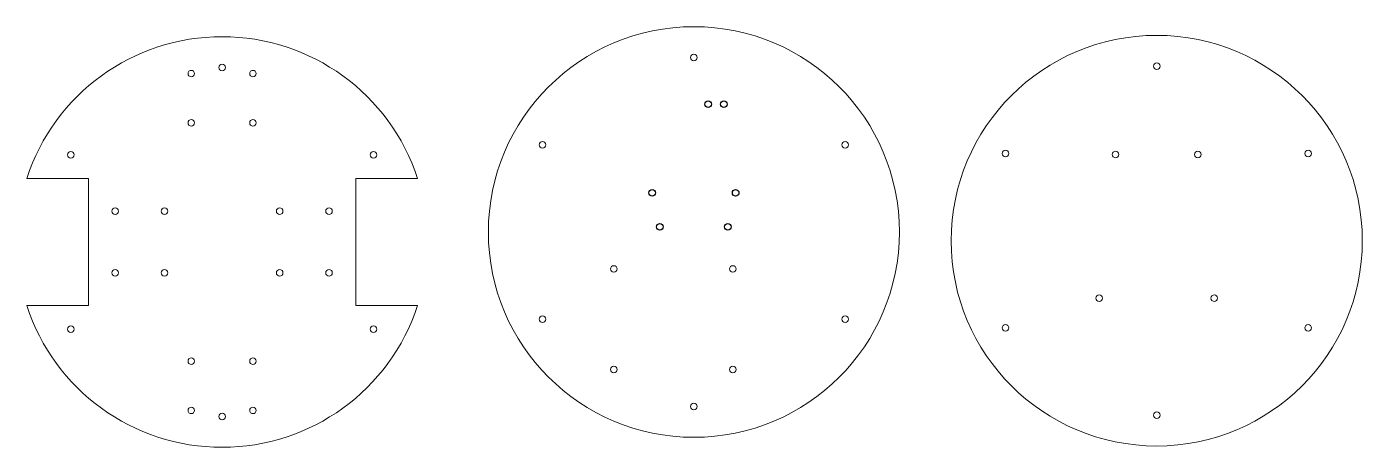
# Model space of a CAD drawing. Header units: millimetres. Extents: x -471 to 179, y -111 to 94.
import ezdxf

# ---------------------------------------------------------------- set-up
doc = ezdxf.new("R2010")
doc.units = ezdxf.units.MM
doc.layers.add('Multi-Layer', color=9, linetype='Continuous', true_color=0xc0c0c0)

msp = doc.modelspace()

# ---------------------------------------------------------------- linework, layer by layer
at = {"color": 2, "linetype": 'Continuous', "lineweight": 13, "ltscale": 3.389852, "true_color": 0xffff00}
for p, q in [((-470.83, 20.2), (-440.76, 20.2)), ((-440.76, 20.2), (-440.76, -41.8)), ((-440.76, -41.8), (-470.83, -41.8))]:
    msp.add_line(p, q, dxfattribs=at)
at = {"color": 2, "linetype": 'Continuous', "lineweight": 13, "ltscale": 1.384246, "true_color": 0xffff00}
msp.add_lwpolyline([(-280.68, 20.2), (-310.76, 20.2), (-310.76, -41.8), (-280.68, -41.8)], dxfattribs=at)
at = {"color": 2, "linetype": 'Continuous', "lineweight": 13, "ltscale": 6.148712, "true_color": 0xffff00}
msp.add_circle((-146.25, -5.93), 100, dxfattribs=at)
at = {"color": 2, "linetype": 'Continuous', "lineweight": 13, "ltscale": 8.205304, "true_color": 0xffff00}
msp.add_circle((78.92, -10.16), 100, dxfattribs=at)
at = {"color": 2, "linetype": 'Continuous', "lineweight": 13, "ltscale": 3.162918, "true_color": 0xffff00}
for centre in [(-146.25, 79.07), (78.92, 74.84), (-72.64, 36.57), (5.31, 32.34), (58.92, 31.84), (98.92, 31.84), (152.54, 32.34), (50.92, -38.16), (106.92, -38.16), (-219.86, -48.43), (-72.64, -48.43), (5.31, -52.66), (152.54, -52.66), (-146.25, -90.93), (78.92, -95.16)]:
    msp.add_circle(centre, 1.6, dxfattribs=at)
at = {"color": 2, "linetype": 'Continuous', "lineweight": 13, "ltscale": 0.577344, "true_color": 0xffff00}
for centre in [(-390.76, 71.2), (-390.76, 47.2), (-360.76, 47.2), (-390.76, -68.8), (-390.76, -92.8), (-360.76, -92.8)]:
    msp.add_circle(centre, 1.6, dxfattribs=at)
at = {"color": 2, "linetype": 'Continuous', "lineweight": 13, "ltscale": 1.003831, "true_color": 0xffff00}
msp.add_circle((-375.76, 74.2), 1.6, dxfattribs=at)
at = {"color": 2, "linetype": 'Continuous', "lineweight": 13, "ltscale": 1.870593, "true_color": 0xffff00}
for centre in [(-360.76, 71.2), (-360.76, -68.8)]:
    msp.add_circle(centre, 1.6, dxfattribs=at)
at = {"color": 2, "linetype": 'Continuous', "lineweight": 13, "ltscale": 3.252411, "true_color": 0xffff00}
msp.add_circle((-449.37, 31.7), 1.6, dxfattribs=at)
at = {"color": 2, "linetype": 'Continuous', "lineweight": 13, "ltscale": 1.806895, "true_color": 0xffff00}
msp.add_circle((-302.14, 31.7), 1.6, dxfattribs=at)
at = {"color": 2, "linetype": 'Continuous', "lineweight": 13, "ltscale": 1.897751, "true_color": 0xffff00}
msp.add_circle((-219.86, 36.57), 1.6, dxfattribs=at)
at = {"color": 2, "linetype": 'Continuous', "lineweight": 13, "ltscale": 1.403043, "true_color": 0xffff00}
for centre in [(-427.76, 4.2), (-403.76, 4.2), (-347.76, -25.8), (-323.76, -25.8)]:
    msp.add_circle(centre, 1.6, dxfattribs=at)
at = {"color": 2, "linetype": 'Continuous', "lineweight": 13, "ltscale": 0.190977, "true_color": 0xffff00}
for centre in [(-347.76, 4.2), (-403.76, -25.8)]:
    msp.add_circle(centre, 1.6, dxfattribs=at)
at = {"color": 2, "linetype": 'Continuous', "lineweight": 13, "ltscale": 0.240577, "true_color": 0xffff00}
for centre in [(-323.76, 4.2), (-427.76, -25.8)]:
    msp.add_circle(centre, 1.6, dxfattribs=at)
at = {"color": 2, "linetype": 'Continuous', "lineweight": 13, "ltscale": 0.769738, "true_color": 0xffff00}
for centre in [(-185.25, -23.93), (-127.25, -23.93), (-127.25, -72.93)]:
    msp.add_circle(centre, 1.6, dxfattribs=at)
at = {"color": 2, "linetype": 'Continuous', "lineweight": 13, "ltscale": 1.549121, "true_color": 0xffff00}
msp.add_circle((-449.37, -53.3), 1.6, dxfattribs=at)
at = {"color": 2, "linetype": 'Continuous', "lineweight": 13, "ltscale": 1.434372, "true_color": 0xffff00}
for centre in [(-302.14, -53.3), (-375.76, -95.8)]:
    msp.add_circle(centre, 1.6, dxfattribs=at)
at = {"color": 2, "linetype": 'Continuous', "lineweight": 13, "ltscale": 1.187867, "true_color": 0xffff00}
msp.add_circle((-185.25, -72.93), 1.6, dxfattribs=at)
at = {"color": 2, "linetype": 'Continuous', "lineweight": 13, "ltscale": 1.831431, "true_color": 0xffff00}
msp.add_arc((-375.76, -10.8), 100, 18.05923, 161.94077, dxfattribs=at)
at = {"color": 2, "linetype": 'Continuous', "lineweight": 13, "ltscale": 1.186768, "true_color": 0xffff00}
msp.add_arc((-375.76, -10.8), 100, 198.05923, 341.94077, dxfattribs=at)
at = {"layer": 'Multi-Layer', "color": 2, "true_color": 0xffff00}
for centre in [(-139.26, 56.3), (-131.64, 56.3), (-166.57, 13.12), (-125.93, 13.12), (-162.76, -3.39), (-129.74, -3.39)]:
    msp.add_circle(centre, 1.6, dxfattribs=at)

doc.saveas('drawing.dxf')
